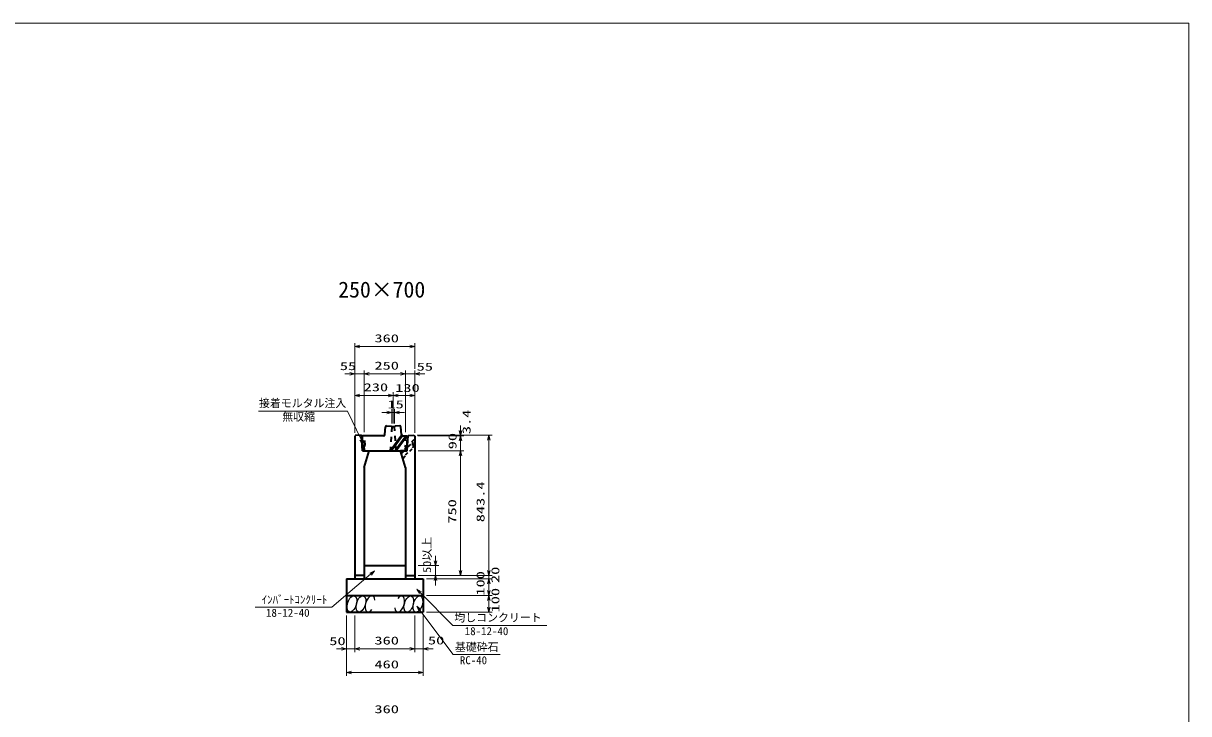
# Model space of a CAD drawing. Units: millimetres on the paper. Extents: x 0 to 1219, y 9 to 859.
# Drawn here: x 868.4 to 1218.6, y 651.1 to 858.6 of the extents above; entities that cross this region are included whole.
import ezdxf
from ezdxf.enums import TextEntityAlignment as Align

# ---------------------------------------------------------------- set-up
doc = ezdxf.new("R2010")
doc.units = ezdxf.units.MM
doc.linetypes.add('USER1', pattern=[3, 1, -2])
doc.linetypes.add('USER3', pattern=[3, 1.5, -1.5])
for name, color, linetype, lineweight in [('D-STR-DIM（寸法）', 7, 'Continuous', 13), ('D-STR-HTXT(均しCON-旗)', 7, 'Continuous', 13), ('D-STR-HTXT(基礎砕石-旗)', 7, 'Continuous', 13), ('D-STR-HTXT（旗上げ）', 7, 'Continuous', 13), ('D-STR-STRF(グリ)', 7, 'Continuous', 25), ('D-STR（構造物）', 1, 'Continuous', 35)]:
    doc.layers.add(name, color=color, linetype=linetype, lineweight=lineweight)
doc.layers.add('D-STR-TXT(文字)', color=7, linetype='Continuous')
doc.styles.add('ＭＳ ゴシック', font='')
doc.styles.get('ＭＳ ゴシック').set_extended_font_data('MS Gothic')

# ---------------------------------------------------------------- blocks, each defined once
blk = doc.blocks.new('_Open30')
at = {"color": 7, "linetype": 'Continuous', "lineweight": 13}
for p, q in [((-1, 0.2679), (0, 0)), ((0, 0), (-1, -0.2679)), ((0, 0), (-1, 0))]:
    blk.add_line(p, q, dxfattribs=at)

msp = doc.modelspace()

# ---------------------------------------------------------------- linework, layer by layer
at = {"layer": 'D-STR-DIM（寸法）', "color": 2}
for p, q in [((15.017, 858.584), (1218.635, 858.584)), ((1218.635, 858.584), (1218.635, 15.001))]:
    msp.add_line(p, q, dxfattribs=at)
at = {"layer": 'D-STR-DIM（寸法）'}
for p, q in [((968.06, 754.249), (968.06, 762.458)), ((969.56, 761.458), (984.56, 761.458)), ((986.06, 754.767), (986.06, 762.458)), ((966.56, 753.249), (965.06, 753.249)), ((968.06, 735.517), (968.06, 754.249)), ((968.06, 753.249), (970.81, 753.249)), ((970.81, 735.712), (970.81, 754.249)), ((970.81, 735.712), (970.81, 754.249)), ((972.31, 753.249), (973.81, 753.249)), ((972.31, 753.249), (981.81, 753.249)), ((981.81, 753.249), (980.31, 753.249)), ((983.31, 735.712), (983.31, 754.249)), ((983.31, 735.712), (983.31, 754.249)), ((983.31, 753.249), (986.06, 753.249)), ((986.06, 735.517), (986.06, 754.249)), ((987.56, 753.249), (989.06, 753.249)), ((968.06, 736.517), (968.06, 747.742)), ((969.56, 746.742), (978.06, 746.742)), ((979.56, 738.323), (979.56, 747.742)), ((979.56, 738.323), (979.56, 747.742)), ((981.06, 746.742), (984.56, 746.742)), ((986.06, 736.517), (986.06, 747.742)), ((979.166, 738.321), (979.166, 742.61)), ((979.958, 738.305), (979.958, 742.61)), ((977.666, 741.61), (976.166, 741.61)), ((979.166, 741.61), (979.958, 741.61)), ((981.458, 741.61), (982.958, 741.61)), ((999.765, 736.262), (999.765, 737.762)), ((999.765, 736.099), (999.765, 737.599)), ((986.81, 734.762), (1000.765, 734.762)), ((986.977, 734.599), (1000.765, 734.599)), ((986.977, 734.599), (1000.765, 734.599)), ((987.81, 734.762), (1009.263, 734.762)), ((999.765, 734.599), (999.765, 734.762)), ((999.765, 730.094), (999.765, 734.599)), ((999.765, 733.099), (999.765, 731.599)), ((1008.263, 694.094), (1008.263, 733.262)), ((987.06, 730.094), (1000.765, 730.094)), ((987.06, 730.094), (1000.765, 730.094)), ((999.765, 694.094), (999.765, 728.594)), ((999.765, 728.594), (999.765, 727.094)), ((992.249, 697.094), (992.249, 698.594)), ((987.06, 695.594), (993.249, 695.594)), ((992.249, 692.594), (992.249, 695.594)), ((1008.263, 694.094), (1008.263, 695.594)), ((987.06, 692.594), (1009.263, 692.594)), ((987.06, 692.594), (1000.765, 692.594)), ((987.06, 692.594), (1009.263, 692.594)), ((987.06, 692.594), (993.249, 692.594)), ((989.56, 691.594), (1009.263, 691.594)), ((989.56, 691.594), (1009.263, 691.594)), ((992.249, 691.094), (992.249, 689.594)), ((1008.263, 691.594), (1008.263, 692.594)), ((1008.263, 688.094), (1008.263, 690.094)), ((1008.263, 690.094), (1008.263, 688.594)), ((989.56, 686.594), (1009.263, 686.594)), ((989.56, 686.594), (1009.263, 686.594)), ((1008.263, 683.094), (1008.263, 685.094)), ((965.56, 680.594), (965.56, 669.627)), ((965.56, 679.594), (965.56, 662.47)), ((968.06, 680.594), (968.06, 669.627)), ((968.06, 679.594), (968.06, 669.627)), ((986.06, 680.594), (986.06, 669.627)), ((986.06, 679.594), (986.06, 669.627)), ((988.56, 680.594), (988.56, 669.627)), ((988.56, 679.594), (988.56, 662.47)), ((989.56, 681.594), (1009.263, 681.594)), ((964.06, 670.627), (962.56, 670.627)), ((965.56, 670.627), (968.06, 670.627)), ((969.56, 670.627), (971.06, 670.627)), ((969.56, 670.627), (984.56, 670.627)), ((984.56, 670.627), (983.06, 670.627)), ((986.06, 670.627), (988.56, 670.627)), ((990.06, 670.627), (991.56, 670.627)), ((967.06, 663.47), (987.06, 663.47))]:
    msp.add_line(p, q, dxfattribs=at)
at = {"layer": 'D-STR-HTXT(均しCON-旗)'}
for points in [[(938.068, 683.163), (961.102, 683.163), (972.759, 693.074)], [(1025.708, 677.647), (997.501, 677.647), (987.778, 687.463)]]:
    msp.add_lwpolyline(points, dxfattribs=at)
at = {"layer": 'D-STR-HTXT(基礎砕石-旗)'}
msp.add_lwpolyline([(1011.682, 668.897), (997.578, 668.897), (987.574, 682.223)], dxfattribs=at)
at = {"layer": 'D-STR-HTXT（旗上げ）'}
msp.add_lwpolyline([(939.087, 741.983), (965.808, 741.983), (969.902, 733.473)], dxfattribs=at)
at = {"layer": 'D-STR-STRF(グリ)'}
for centre, major_axis in [((967.155, 684.117), (0.79, 2.421)), ((969.876, 684.117), (0.79, 2.421)), ((984.265, 684.037), (-0.771, -2.427)), ((986.986, 684.058), (-0.771, -2.427))]:
    msp.add_ellipse(centre, major_axis=major_axis, ratio=0.5139, dxfattribs=at)
for centre, major_axis in [((972.617, 684.117), (0.79, 2.421)), ((981.524, 684.015), (-0.771, -2.427))]:
    msp.add_ellipse(centre, major_axis=major_axis, ratio=0.5139, start_param=5.3575563, end_param=10.3750652, dxfattribs=at)
at = {"layer": 'D-STR（構造物）'}
for p, q in [((977.095, 735.007), (977.287, 737.313)), ((977.592, 737.588), (978.935, 737.561)), ((979.185, 737.311), (978.935, 737.561)), ((979.935, 737.311), (979.185, 737.311)), ((979.935, 737.311), (979.185, 737.311)), ((980.185, 737.561), (979.935, 737.311)), ((981.529, 737.588), (980.185, 737.561)), ((982.026, 735.007), (981.834, 737.313)), ((968.31, 734.762), (968.06, 734.517)), ((968.06, 734.517), (968.06, 691.594)), ((970.36, 734.594), (970.219, 734.444)), ((970.219, 734.444), (970.46, 730.094)), ((976.646, 734.594), (970.36, 734.594)), ((978.635, 730.094), (982.055, 734.829)), ((978.944, 730.094), (982.24, 734.659)), ((983.427, 734.594), (980.177, 730.094)), ((983.735, 734.594), (980.486, 730.094)), ((982.474, 734.594), (983.76, 734.594)), ((983.66, 730.094), (983.902, 734.444)), ((983.902, 734.444), (983.76, 734.594)), ((983.81, 730.094), (984.06, 734.726)), ((984.06, 734.726), (985.81, 734.762)), ((985.81, 734.762), (986.06, 734.517)), ((986.06, 734.517), (986.06, 691.594)), ((970.31, 730.094), (972.31, 730.094)), ((970.31, 730.094), (972.31, 730.094)), ((970.31, 730.094), (983.81, 730.094)), ((970.46, 730.094), (983.66, 730.094)), ((970.81, 725.094), (972.31, 730.094)), ((983.31, 725.094), (981.81, 730.094)), ((983.81, 730.094), (981.81, 730.094)), ((970.81, 725.094), (970.81, 691.594)), ((983.31, 725.094), (983.31, 691.594)), ((970.81, 695.594), (983.31, 695.594)), ((965.56, 691.594), (988.56, 691.594)), ((965.56, 691.594), (965.56, 681.594)), ((970.81, 692.594), (968.06, 692.594)), ((968.06, 692.594), (968.06, 691.594)), ((970.81, 692.594), (970.81, 691.594)), ((983.31, 692.594), (986.06, 692.594)), ((983.31, 692.594), (983.31, 691.594)), ((986.06, 692.594), (986.06, 691.594)), ((988.56, 691.594), (988.56, 681.594)), ((965.56, 686.594), (988.56, 686.594)), ((965.56, 681.594), (988.56, 681.594))]:
    msp.add_line(p, q, dxfattribs=at)
at = {"layer": 'D-STR（構造物）', "linetype": 'USER3'}
for p, q in [((979.185, 737.316), (978.674, 730.094)), ((980.447, 730.094), (979.935, 737.316)), ((971.122, 731.71), (970.962, 734.594)), ((983.159, 734.594), (982.999, 731.71)), ((970.828, 731.594), (970.37, 731.719)), ((970.828, 731.594), (971.122, 731.71)), ((970.911, 730.094), (970.828, 731.594)), ((982.999, 731.71), (983.293, 731.594)), ((983.293, 731.594), (983.21, 730.094)), ((983.293, 731.594), (983.751, 731.719))]:
    msp.add_line(p, q, dxfattribs=at)
at = {"layer": 'D-STR（構造物）', "linetype": 'USER1'}
for p, q in [((985.81, 733.422), (981.965, 729.577)), ((982.046, 729.308), (985.985, 733.247)), ((985.485, 731.662), (985.485, 732.747)), ((985.985, 733.247), (985.738, 733.495)), ((985.985, 731.317), (985.985, 733.247)), ((985.985, 731.662), (982.412, 728.088)), ((982.485, 727.843), (985.985, 731.342)), ((985.985, 731.662), (985.485, 731.662)), ((985.738, 731.07), (985.985, 731.317))]:
    msp.add_line(p, q, dxfattribs=at)
at = {"layer": 'D-STR（構造物）'}
msp.add_lwpolyline([(970.31, 730.094), (970.06, 734.726), (968.31, 734.762)], dxfattribs=at)
for centre, radius, start, end in [((977.586, 737.288), 0.3, 88.85429, 175.23656), ((981.535, 737.288), 0.3, 4.7637, 91.14569), ((976.646, 735.044), 0.45, 270, 355.23656), ((982.474, 735.044), 0.45, 184.7637, 269.99998)]:
    msp.add_arc(centre, radius, start, end, dxfattribs=at)

# ---------------------------------------------------------------- block references
at = {"layer": 'D-STR-DIM（寸法）', "xscale": 1.5, "yscale": 1.5}
for p, rotation in [((968.06, 761.458), 180), ((970.81, 753.249), 180), ((970.81, 753.249), 180), ((986.06, 753.249), 180), ((968.06, 746.742), 180), ((979.56, 746.742), 180), ((979.958, 741.61), 180), ((999.765, 734.762), 270), ((999.765, 734.599), 270), ((999.765, 734.599), 90), ((1008.263, 734.762), 90), ((999.765, 730.094), 90), ((999.765, 730.094), 90), ((992.249, 695.594), 270), ((999.765, 692.594), 270), ((1008.263, 692.594), 270), ((1008.263, 692.594), 270), ((992.249, 692.594), 90), ((1008.263, 691.594), 90), ((1008.263, 691.594), 90), ((1008.263, 686.594), 270), ((1008.263, 686.594), 90), ((1008.263, 681.594), 270), ((968.06, 670.627), 180), ((968.06, 670.627), 180), ((988.56, 670.627), 180), ((965.56, 663.47), 180)]:
    msp.add_blockref('_Open30', p, dxfattribs=dict(at, rotation=rotation))
for p in [(986.06, 761.458), (968.06, 753.249), (983.31, 753.249), (983.31, 753.249), (979.56, 746.742), (986.06, 746.742), (979.166, 741.61), (965.56, 670.627), (986.06, 670.627), (986.06, 670.627), (988.56, 663.47)]:
    msp.add_blockref('_Open30', p, dxfattribs=at)
at = {"layer": 'D-STR-HTXT(均しCON-旗)', "xscale": 1.5, "yscale": 1.5}
for p, rotation in [((973.902, 694.046), 40.37163), ((986.722, 688.529), 134.72505)]:
    msp.add_blockref('_Open30', p, dxfattribs=dict(at, rotation=rotation))
at = {"layer": 'D-STR-HTXT(基礎砕石-旗)', "xscale": 1.5, "yscale": 1.5, "rotation": 126.89552}
msp.add_blockref('_Open30', (986.674, 683.423), dxfattribs=at)
at = {"layer": 'D-STR-HTXT（旗上げ）', "xscale": 1.5, "yscale": 1.5, "rotation": 295.69073}
msp.add_blockref('_Open30', (970.552, 732.121), dxfattribs=at)

# ---------------------------------------------------------------- texts
at = {"layer": 'D-STR-DIM（寸法）', "style": 'ＭＳ ゴシック', "width": 1.5}
for s, p in [('360', (973.935, 761.995)), ('55', (963.541, 753.643)), ('250', (973.935, 753.787)), ('55', (986.625, 753.473)), ('230', (970.685, 747.28)), ('130', (980.18, 747.064)), ('15', (977.849, 742.148)), ('50', (960.363, 670.994)), ('360', (973.935, 671.164)), ('50', (990.012, 671.202)), ('460', (973.935, 664.007)), ('360', (973.935, 650.534))]:
    msp.add_text(s, height=2.405, dxfattribs=at).set_placement(p, align=Align.BOTTOM_LEFT)
at = {"layer": 'D-STR-DIM（寸法）', "style": 'ＭＳ ゴシック'}
for s, width, p in [('3.4', 1.5, (1003.529, 735.124)), ('90', 1.5, (999.321, 730.568)), ('843.4', 1.5, (1007.726, 708.643)), ('750', 1.5, (999.228, 708.219)), ('50以上', 1.1, (991.668, 693.457)), ('100', 1.5, (1007.726, 686.594)), ('20', 1.5, (1012.177, 690.376)), ('100', 1.5, (1012.198, 681.539))]:
    msp.add_text(s, height=2.405, rotation=90, dxfattribs=dict(at, width=width)).set_placement(p, align=Align.BOTTOM_LEFT)
at = {"layer": 'D-STR-HTXT(均しCON-旗)', "style": 'ＭＳ ゴシック'}
for s, p in [('ｲﾝﾊﾞｰﾄｺﾝｸﾘｰﾄ', (940.07, 683.447)), ('18-12-40', (941.35, 679.513)), ('均しコンクリート', (997.947, 678.057)), ('18-12-40', (1001.082, 673.996))]:
    msp.add_text(s, height=2.405, dxfattribs=at).set_placement(p, align=Align.BOTTOM_LEFT)
at = {"layer": 'D-STR-HTXT(基礎砕石-旗)', "style": 'ＭＳ ゴシック'}
for s, p in [('基礎砕石', (998.114, 669.231)), ('RC-40', (999.602, 665.246))]:
    msp.add_text(s, height=2.405, dxfattribs=at).set_placement(p, align=Align.BOTTOM_LEFT)
at = {"layer": 'D-STR-HTXT（旗上げ）', "style": 'ＭＳ ゴシック'}
for s, p in [('接着モルタル注入', (939.232, 742.487)), ('無収縮', (946.236, 738.409))]:
    msp.add_text(s, height=2.405, dxfattribs=at).set_placement(p, align=Align.BOTTOM_LEFT)
at = {"layer": 'D-STR-TXT(文字)', "style": 'ＭＳ ゴシック'}
msp.add_text('250×700', height=4.811, dxfattribs=at).set_placement((963.029, 774.716), align=Align.BOTTOM_LEFT)

doc.saveas('drawing.dxf')
